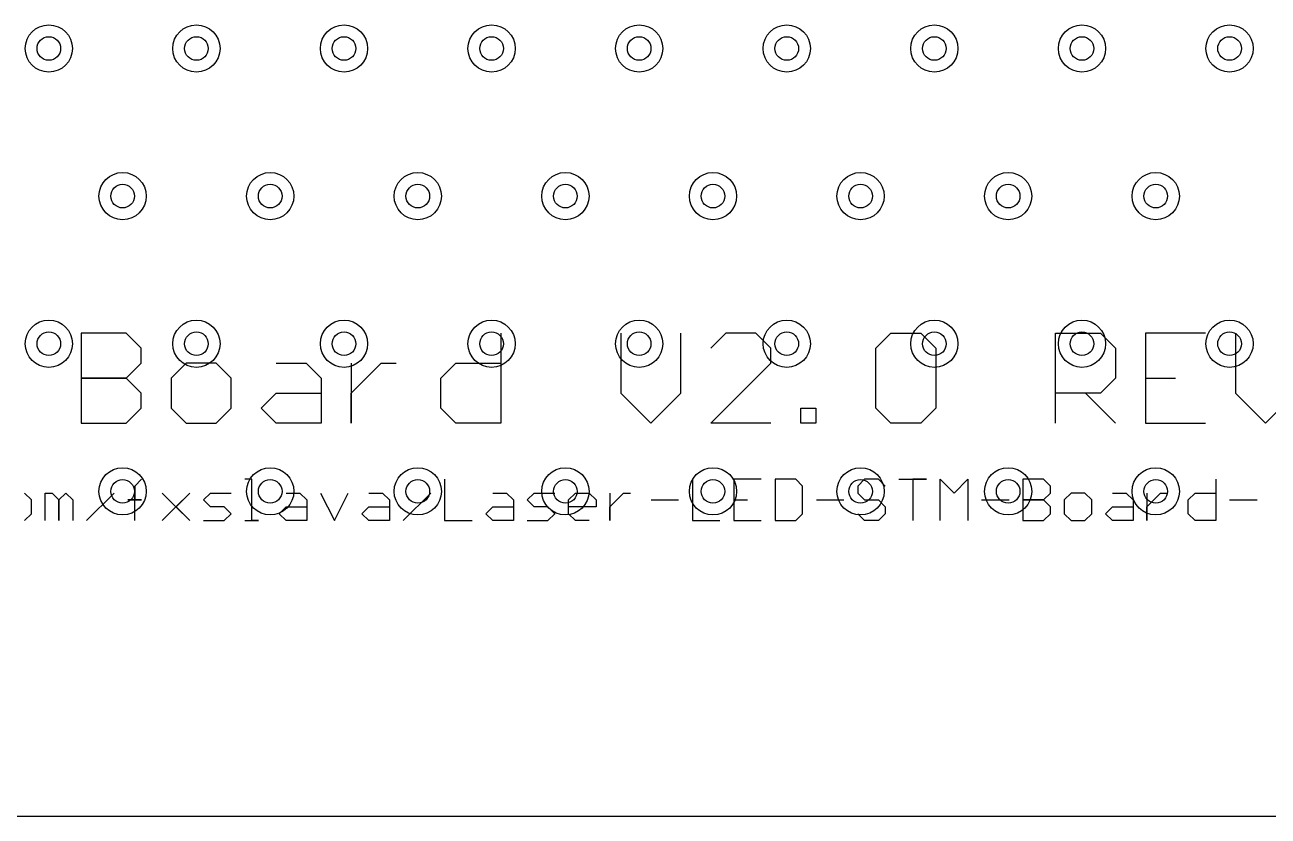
# Model space of a CAD drawing. Header units: millimetres. Extents: x 52 to 245, y 27 to 183.
# Drawn here: x 200.84 to 221.9, y 27 to 40.4 of the extents above; entities that cross this region are included whole.
import ezdxf

# ---------------------------------------------------------------- set-up
doc = ezdxf.new("R2010")
doc.units = ezdxf.units.MM
for name, color, linetype in [('Mechanical15', 56, 'Continuous'), ('MultiLayer', 9, 'Continuous'), ('TopOverlay', 2, 'Continuous'), ('ViaHoleLayer', 16, 'Continuous')]:
    doc.layers.add(name, color=color, linetype=linetype)

msp = doc.modelspace()

# ---------------------------------------------------------------- linework, layer by layer
at = {"layer": 'Mechanical15'}
msp.add_line((52.5, 27), (244.983, 27), dxfattribs=at)
at = {"layer": 'MultiLayer'}
for centre in [(201.25, 40), (203.75, 40), (206.25, 40), (208.75, 40), (211.25, 40), (213.75, 40), (216.25, 40), (218.75, 40), (221.25, 40), (202.5, 37.5), (205, 37.5), (207.5, 37.5), (210, 37.5), (212.5, 37.5), (215, 37.5), (217.5, 37.5), (220, 37.5), (201.25, 35), (203.75, 35), (206.25, 35), (208.75, 35), (211.25, 35), (213.75, 35), (216.25, 35), (218.75, 35), (221.25, 35), (202.5, 32.5), (205, 32.5), (207.5, 32.5), (210, 32.5), (212.5, 32.5), (215, 32.5), (217.5, 32.5), (220, 32.5)]:
    msp.add_circle(centre, 0.4, dxfattribs=at)
at = {"layer": 'TopOverlay'}
for p, q in [((201.799, 35.179), (201.799, 33.655)), ((202.561, 35.179), (201.799, 35.179)), ((202.815, 34.925), (202.561, 35.179)), ((208.909, 35.179), (208.909, 33.655)), ((210.94, 35.179), (210.94, 34.163)), ((211.956, 34.163), (211.956, 35.179)), ((212.718, 35.179), (212.464, 34.925)), ((213.226, 35.179), (212.718, 35.179)), ((213.479, 34.925), (213.226, 35.179)), ((215.257, 34.925), (215.511, 35.179)), ((215.511, 35.179), (216.019, 35.179)), ((216.019, 35.179), (216.273, 34.925)), ((218.304, 33.655), (218.304, 35.179)), ((218.304, 35.179), (219.066, 35.179)), ((219.066, 35.179), (219.32, 34.925)), ((220.843, 35.179), (219.827, 35.179)), ((219.827, 35.179), (219.827, 33.655)), ((221.351, 35.179), (221.351, 34.163)), ((202.815, 34.671), (202.815, 34.925)), ((213.479, 34.671), (213.479, 34.925)), ((215.257, 33.909), (215.257, 34.925)), ((216.273, 34.925), (216.273, 33.909)), ((219.32, 34.925), (219.32, 34.417)), ((202.561, 34.417), (202.815, 34.671)), ((203.577, 34.671), (203.323, 34.417)), ((204.084, 34.671), (203.577, 34.671)), ((204.338, 34.417), (204.084, 34.671)), ((205.1, 34.671), (205.608, 34.671)), ((205.608, 34.671), (205.862, 34.417)), ((206.37, 34.671), (206.37, 33.655)), ((206.624, 34.417), (206.878, 34.671)), ((206.878, 34.671), (207.131, 34.671)), ((207.893, 34.417), (208.147, 34.671)), ((208.147, 34.671), (208.909, 34.671)), ((212.464, 33.655), (213.479, 34.671)), ((202.561, 34.417), (201.799, 34.417)), ((201.799, 34.417), (202.561, 34.417)), ((202.815, 34.163), (202.561, 34.417)), ((203.323, 34.417), (203.323, 33.909)), ((204.338, 33.909), (204.338, 34.417)), ((205.862, 34.417), (205.862, 33.655)), ((206.37, 34.163), (206.624, 34.417)), ((207.893, 33.909), (207.893, 34.417)), ((219.32, 34.417), (219.066, 34.163)), ((219.827, 34.417), (220.335, 34.417)), ((202.815, 33.909), (202.815, 34.163)), ((204.846, 33.909), (205.1, 34.163)), ((205.1, 34.163), (205.862, 34.163)), ((206.37, 33.655), (206.37, 34.163)), ((210.94, 34.163), (211.448, 33.655)), ((211.448, 33.655), (211.956, 34.163)), ((219.066, 34.163), (218.304, 34.163)), ((218.812, 34.163), (219.32, 33.655)), ((221.351, 34.163), (221.859, 33.655)), ((221.859, 33.655), (222.367, 34.163)), ((202.561, 33.655), (202.815, 33.909)), ((203.323, 33.909), (203.577, 33.655)), ((204.084, 33.655), (204.338, 33.909)), ((205.1, 33.655), (204.846, 33.909)), ((208.147, 33.655), (207.893, 33.909)), ((213.987, 33.655), (213.987, 33.909)), ((213.987, 33.909), (214.241, 33.909)), ((214.241, 33.909), (214.241, 33.655)), ((215.511, 33.655), (215.257, 33.909)), ((216.273, 33.909), (216.019, 33.655)), ((201.799, 33.655), (202.561, 33.655)), ((203.577, 33.655), (204.084, 33.655)), ((205.862, 33.655), (205.1, 33.655)), ((208.909, 33.655), (208.147, 33.655)), ((213.479, 33.655), (212.464, 33.655)), ((214.241, 33.655), (213.987, 33.655)), ((216.019, 33.655), (215.511, 33.655)), ((219.827, 33.655), (220.843, 33.655)), ((202.705, 32.587), (202.821, 32.704)), ((204.687, 32.704), (204.571, 32.704)), ((204.687, 32.004), (204.687, 32.704)), ((207.953, 32.704), (207.953, 32.004)), ((212.152, 32.704), (212.152, 32.004)), ((213.318, 32.704), (212.851, 32.704)), ((212.851, 32.704), (212.851, 32.004)), ((213.551, 32.704), (213.551, 32.004)), ((213.901, 32.704), (213.551, 32.704)), ((214.018, 32.587), (213.901, 32.704)), ((215.067, 32.704), (214.951, 32.587)), ((215.301, 32.704), (215.067, 32.704)), ((215.417, 32.587), (215.301, 32.704)), ((215.65, 32.704), (216.117, 32.704)), ((216.117, 32.704), (215.884, 32.704)), ((215.884, 32.704), (215.884, 32.004)), ((216.35, 32.004), (216.35, 32.704)), ((216.35, 32.704), (216.583, 32.471)), ((216.583, 32.471), (216.817, 32.704)), ((216.817, 32.704), (216.817, 32.004)), ((217.75, 32.704), (217.75, 32.004)), ((218.1, 32.704), (217.75, 32.704)), ((218.216, 32.587), (218.1, 32.704)), ((221.015, 32.704), (221.015, 32.004)), ((200.955, 32.354), (200.839, 32.471)), ((201.188, 32.004), (201.188, 32.471)), ((201.188, 32.471), (201.305, 32.471)), ((201.305, 32.471), (201.422, 32.354)), ((201.422, 32.354), (201.538, 32.471)), ((201.538, 32.471), (201.655, 32.354)), ((201.888, 32.004), (202.355, 32.471)), ((202.705, 32.004), (202.705, 32.587)), ((202.705, 32.587), (202.705, 32.354)), ((202.705, 32.354), (202.705, 32.587)), ((203.171, 32.471), (203.638, 32.004)), ((203.638, 32.471), (203.171, 32.004)), ((203.404, 32.237), (203.638, 32.471)), ((203.871, 32.354), (203.988, 32.471)), ((203.988, 32.471), (204.337, 32.471)), ((205.27, 32.471), (205.504, 32.471)), ((205.504, 32.471), (205.62, 32.354)), ((205.854, 32.471), (206.087, 32.004)), ((206.087, 32.004), (206.32, 32.471)), ((206.67, 32.471), (206.903, 32.471)), ((206.903, 32.471), (207.02, 32.354)), ((207.253, 32.004), (207.72, 32.471)), ((208.769, 32.471), (209.003, 32.471)), ((209.003, 32.471), (209.119, 32.354)), ((209.352, 32.354), (209.469, 32.471)), ((209.469, 32.471), (209.819, 32.471)), ((210.052, 32.354), (210.169, 32.471)), ((210.169, 32.471), (210.402, 32.471)), ((210.402, 32.471), (210.519, 32.354)), ((210.752, 32.471), (210.752, 32.004)), ((210.869, 32.354), (210.985, 32.471)), ((210.985, 32.471), (211.102, 32.471)), ((214.018, 32.121), (214.018, 32.587)), ((214.951, 32.587), (214.951, 32.471)), ((214.951, 32.471), (215.067, 32.354)), ((218.1, 32.354), (218.216, 32.471)), ((218.216, 32.471), (218.216, 32.587)), ((218.566, 32.471), (218.45, 32.354)), ((218.799, 32.471), (218.566, 32.471)), ((218.916, 32.354), (218.799, 32.471)), ((219.266, 32.471), (219.499, 32.471)), ((219.499, 32.471), (219.616, 32.354)), ((219.849, 32.471), (219.849, 32.004)), ((219.966, 32.354), (220.082, 32.471)), ((220.082, 32.471), (220.199, 32.471)), ((220.549, 32.354), (220.665, 32.471)), ((220.665, 32.471), (221.015, 32.471)), ((200.955, 32.121), (200.955, 32.354)), ((201.422, 32.354), (201.422, 32.004)), ((201.422, 32.004), (201.422, 32.354)), ((201.655, 32.354), (201.655, 32.004)), ((202.705, 32.354), (202.588, 32.354)), ((202.588, 32.354), (202.821, 32.354)), ((202.821, 32.354), (202.705, 32.354)), ((203.638, 32.004), (203.404, 32.237)), ((203.988, 32.237), (203.871, 32.354)), ((204.221, 32.237), (203.988, 32.237)), ((204.337, 32.121), (204.221, 32.237)), ((205.154, 32.121), (205.27, 32.237)), ((205.27, 32.237), (205.62, 32.237)), ((205.62, 32.354), (205.62, 32.004)), ((206.553, 32.121), (206.67, 32.237)), ((206.67, 32.237), (207.02, 32.237)), ((207.02, 32.354), (207.02, 32.004)), ((208.653, 32.121), (208.769, 32.237)), ((208.769, 32.237), (209.119, 32.237)), ((209.119, 32.354), (209.119, 32.004)), ((209.469, 32.237), (209.352, 32.354)), ((209.702, 32.237), (209.469, 32.237)), ((209.819, 32.121), (209.702, 32.237)), ((210.052, 32.121), (210.052, 32.354)), ((210.519, 32.237), (210.052, 32.237)), ((210.519, 32.354), (210.519, 32.237)), ((210.752, 32.237), (210.869, 32.354)), ((210.752, 32.004), (210.752, 32.237)), ((211.452, 32.354), (211.918, 32.354)), ((212.851, 32.354), (213.085, 32.354)), ((214.251, 32.354), (214.717, 32.354)), ((215.067, 32.354), (215.301, 32.354)), ((215.301, 32.354), (215.417, 32.237)), ((215.417, 32.237), (215.417, 32.121)), ((217.05, 32.354), (217.516, 32.354)), ((218.1, 32.354), (217.75, 32.354)), ((217.75, 32.354), (218.1, 32.354)), ((218.216, 32.237), (218.1, 32.354)), ((218.216, 32.121), (218.216, 32.237)), ((218.45, 32.354), (218.45, 32.121)), ((218.916, 32.121), (218.916, 32.354)), ((219.149, 32.121), (219.266, 32.237)), ((219.266, 32.237), (219.616, 32.237)), ((219.616, 32.354), (219.616, 32.004)), ((219.849, 32.237), (219.966, 32.354)), ((219.849, 32.004), (219.849, 32.237)), ((220.549, 32.121), (220.549, 32.354)), ((221.249, 32.354), (221.715, 32.354)), ((200.839, 32.004), (200.955, 32.121)), ((204.221, 32.004), (204.337, 32.121)), ((205.27, 32.004), (205.154, 32.121)), ((206.67, 32.004), (206.553, 32.121)), ((208.769, 32.004), (208.653, 32.121)), ((209.702, 32.004), (209.819, 32.121)), ((210.169, 32.004), (210.052, 32.121)), ((213.901, 32.004), (214.018, 32.121)), ((215.067, 32.004), (214.951, 32.121)), ((215.417, 32.121), (215.301, 32.004)), ((218.1, 32.004), (218.216, 32.121)), ((218.45, 32.121), (218.566, 32.004)), ((218.799, 32.004), (218.916, 32.121)), ((219.266, 32.004), (219.149, 32.121)), ((220.665, 32.004), (220.549, 32.121)), ((203.871, 32.004), (204.221, 32.004)), ((204.571, 32.004), (204.804, 32.004)), ((204.804, 32.004), (204.687, 32.004)), ((205.62, 32.004), (205.27, 32.004)), ((207.02, 32.004), (206.67, 32.004)), ((207.953, 32.004), (208.419, 32.004)), ((209.119, 32.004), (208.769, 32.004)), ((209.352, 32.004), (209.702, 32.004)), ((210.402, 32.004), (210.169, 32.004)), ((212.152, 32.004), (212.618, 32.004)), ((212.851, 32.004), (213.318, 32.004)), ((213.551, 32.004), (213.901, 32.004)), ((215.301, 32.004), (215.067, 32.004)), ((217.75, 32.004), (218.1, 32.004)), ((218.566, 32.004), (218.799, 32.004)), ((219.616, 32.004), (219.266, 32.004)), ((221.015, 32.004), (220.665, 32.004))]:
    msp.add_line(p, q, dxfattribs=at)
at = {"layer": 'ViaHoleLayer'}
for centre in [(201.25, 40), (203.75, 40), (206.25, 40), (208.75, 40), (211.25, 40), (213.75, 40), (216.25, 40), (218.75, 40), (221.25, 40), (202.5, 37.5), (205, 37.5), (207.5, 37.5), (210, 37.5), (212.5, 37.5), (215, 37.5), (217.5, 37.5), (220, 37.5), (201.25, 35), (203.75, 35), (206.25, 35), (208.75, 35), (211.25, 35), (213.75, 35), (216.25, 35), (218.75, 35), (221.25, 35), (202.5, 32.5), (205, 32.5), (207.5, 32.5), (210, 32.5), (212.5, 32.5), (215, 32.5), (217.5, 32.5), (220, 32.5)]:
    msp.add_circle(centre, 0.2, dxfattribs=at)

doc.saveas('drawing.dxf')
